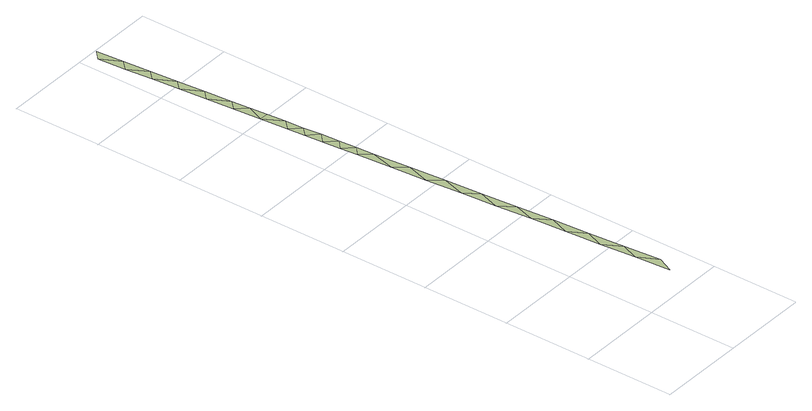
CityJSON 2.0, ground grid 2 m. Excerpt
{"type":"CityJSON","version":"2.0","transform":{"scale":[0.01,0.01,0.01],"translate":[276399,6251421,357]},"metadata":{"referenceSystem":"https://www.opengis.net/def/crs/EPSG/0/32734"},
"CityObjects":{
"terrain1":{"type":"TINRelief","geometry":[{"type":"CompositeSurface","lod":"1","boundaries":[[[0,1,2]],[[1,0,3]],[[3,4,1]],[[4,3,5]],[[5,6,4]],[[6,5,7]],[[6,7,8]],[[7,9,8]],[[9,10,8]],[[10,9,11]],[[11,12,10]],[[13,12,11]],[[12,13,14]],[[14,13,15]],[[14,15,16]],[[15,17,16]],[[17,18,16]],[[19,20,18]],[[18,17,19]],[[21,22,20]],[[20,19,21]],[[23,22,24]],[[22,21,24]],[[25,26,23]],[[24,25,23]],[[26,27,28]],[[26,25,27]],[[27,29,28]],[[28,30,31]],[[30,28,29]],[[32,33,31]],[[30,32,31]],[[33,32,34]],[[34,35,33]],[[35,34,36]],[[36,37,35]],[[37,36,38]],[[38,39,37]],[[39,38,40]],[[40,41,39]],[[41,40,42]]]}]}
},
"vertices":[
[155,97,96],[133,141,96],[139,61,96],[149,180,96],[126,221,96],[142,262,96],[120,301,96],[135,344,96],[113,381,96],[129,427,96],[106,462,96],[122,509,96],[100,542,96],[116,592,96],[93,622,96],[109,674,96],[87,702,96],[102,756,96],[80,782,96],[99,798,96],[77,822,96],[96,839,96],[74,862,96],[70,902,96],[93,880,96],[89,921,96],[67,943,96],[86,962,96],[62,1005,96],[83,1004,96],[79,1045,96],[57,1067,96],[76,1086,96],[52,1129,96],[71,1148,96],[47,1192,96],[66,1211,96],[42,1254,96],[61,1273,96],[37,1316,96],[56,1335,96],[32,1379,96],[51,1398,96]
]}
